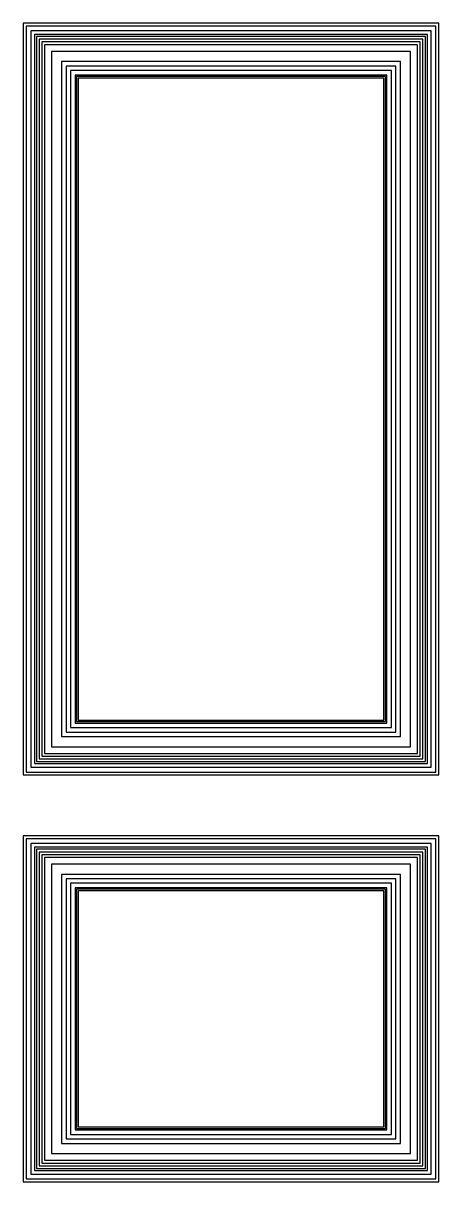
# Model space of a CAD drawing. Header units: millimetres. Extents: x -307 to 307, y 200 to 1908.
import ezdxf

# ---------------------------------------------------------------- set-up
doc = ezdxf.new("R2010")
doc.units = ezdxf.units.MM
doc.layers.add('A-29', color=7, linetype='Continuous')

msp = doc.modelspace()

# ---------------------------------------------------------------- linework, layer by layer
at = {"layer": 'A-29', "color": 251, "true_color": 0x636466}
for points in [[(306.5, 1908.5), (-306.5, 1908.5), (-306.5, 800), (306.5, 800)], [(264.9, 1866.9), (-264.9, 1866.9), (-264.9, 841.6), (264.9, 841.6)], [(249.8, 1851.8), (-249.8, 1851.8), (-249.8, 856.7), (249.8, 856.7)], [(236.8, 1838.8), (-236.8, 1838.8), (-236.8, 869.7), (236.8, 869.7)], [(230, 1832), (-230, 1832), (-230, 876.5), (230, 876.5)], [(225.6, 1827.6), (-225.6, 1827.6), (-225.6, 880.9), (225.6, 880.9)], [(306.5, 710), (-306.5, 710), (-306.5, 200), (306.5, 200)], [(264.9, 668.4), (-264.9, 668.4), (-264.9, 241.6), (264.9, 241.6)], [(249.8, 653.3), (-249.8, 653.3), (-249.8, 256.7), (249.8, 256.7)], [(236.8, 640.3), (-236.8, 640.3), (-236.8, 269.7), (236.8, 269.7)], [(230, 633.5), (-230, 633.5), (-230, 276.5), (230, 276.5)], [(225.6, 629.1), (-225.6, 629.1), (-225.6, 280.9), (225.6, 280.9)]]:
    msp.add_lwpolyline(points, close=True, dxfattribs=at)
at = {"layer": 'A-29', "color": 12, "true_color": 0xcc0000}
for points in [[(302.3, 1904.3), (-302.3, 1904.3), (-302.3, 804.2), (302.3, 804.2)], [(295.3, 1897.3), (-295.3, 1897.3), (-295.3, 811.2), (295.3, 811.2)], [(289.8, 1891.8), (-289.8, 1891.8), (-289.8, 816.7), (289.8, 816.7)], [(243.3, 1845.3), (-243.3, 1845.3), (-243.3, 863.2), (243.3, 863.2)], [(302.3, 705.8), (-302.3, 705.8), (-302.3, 204.2), (302.3, 204.2)], [(295.3, 698.8), (-295.3, 698.8), (-295.3, 211.2), (295.3, 211.2)], [(289.8, 693.3), (-289.8, 693.3), (-289.8, 216.7), (289.8, 216.7)], [(243.3, 646.8), (-243.3, 646.8), (-243.3, 263.2), (243.3, 263.2)]]:
    msp.add_lwpolyline(points, close=True, dxfattribs=at)
at = {"layer": 'A-29', "color": 4}
for points in [[(286.8, 1888.8), (-286.8, 1888.8), (-286.8, 819.7), (286.8, 819.7)], [(282.8, 1884.8), (-282.8, 1884.8), (-282.8, 823.7), (282.8, 823.7)], [(278.8, 1880.8), (-278.8, 1880.8), (-278.8, 827.7), (278.8, 827.7)], [(274.8, 1876.8), (-274.8, 1876.8), (-274.8, 831.7), (274.8, 831.7)], [(286.8, 690.3), (-286.8, 690.3), (-286.8, 219.7), (286.8, 219.7)], [(282.8, 686.3), (-282.8, 686.3), (-282.8, 223.7), (282.8, 223.7)], [(278.8, 682.3), (-278.8, 682.3), (-278.8, 227.7), (278.8, 227.7)], [(274.8, 678.3), (-274.8, 678.3), (-274.8, 231.7), (274.8, 231.7)]]:
    msp.add_lwpolyline(points, close=True, dxfattribs=at)
at = {"layer": 'A-29', "color": 3}
for points in [[(227.8, 1829.8), (-227.8, 1829.8), (-227.8, 878.7), (227.8, 878.7)], [(227.8, 631.3), (-227.8, 631.3), (-227.8, 278.7), (227.8, 278.7)]]:
    msp.add_lwpolyline(points, close=True, dxfattribs=at)

doc.saveas('drawing.dxf')
